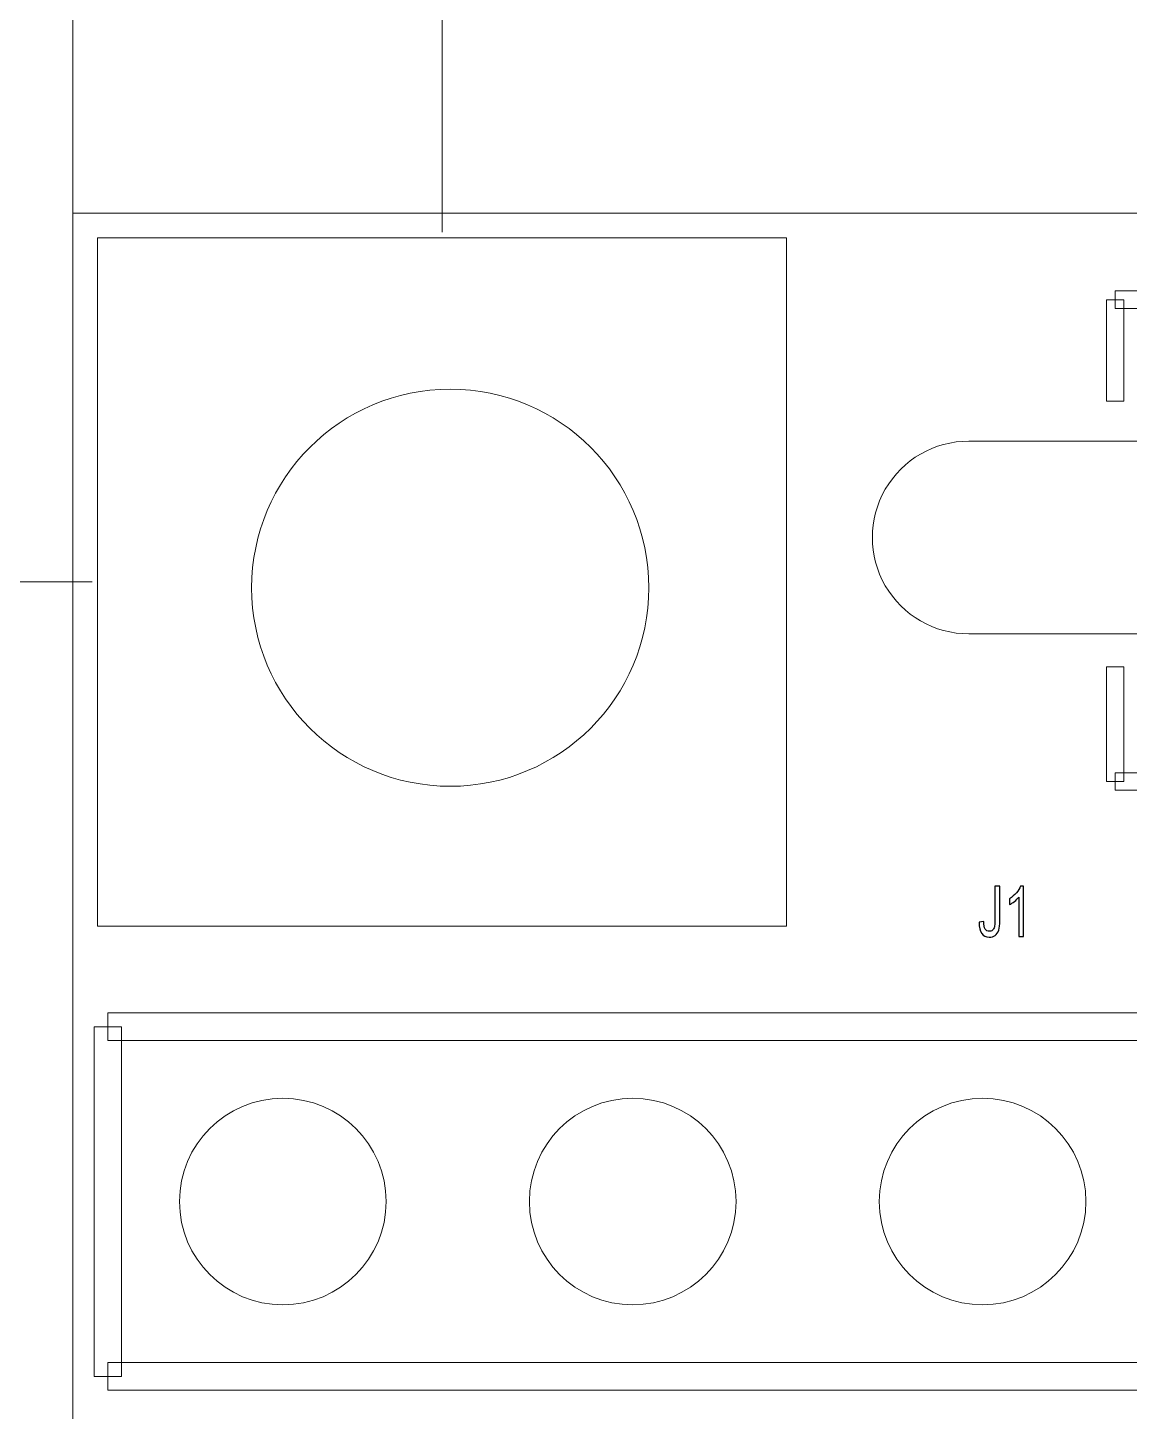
# Model space of a CAD drawing. Header units: millimetres. Extents: x -53.6 to 42.1, y -42.3 to 19.5.
# Drawn here: x -35.91 to -27.91, y -5.98 to 4.07 of the extents above; entities that cross this region are included whole.
import ezdxf

# ---------------------------------------------------------------- set-up
doc = ezdxf.new("R2010")
doc.units = ezdxf.units.MM
doc.header["$MEASUREMENT"] = 0
for name, color, linetype in [('BG_OUTLINE', 7, 'Continuous'), ('PG_SILKSCREEN_TOP', 7, 'Continuous'), ('PIN_TOP', 7, 'Continuous'), ('RD_SILKSCREEN_TOP', 7, 'Continuous')]:
    doc.layers.add(name, color=color, linetype=linetype)

msp = doc.modelspace()

# ---------------------------------------------------------------- linework, layer by layer
at = {"layer": 'BG_OUTLINE', "color": 250, "lineweight": 20}
msp.add_ellipse((-32.8402, 0.0053), major_axis=(0, 1.442), ratio=1, dxfattribs=at)
msp.add_ellipse((-32.8402, 0.0053), major_axis=(0, 1.442), ratio=1, dxfattribs=at)
for points in [[(-35.58, -5.1968), (-35.58, -5.1968), (-35.5801, 19.4636), (-35.5801, 19.4636)], [(-32.8999, 2.5877), (-32.8999, 2.5877), (-32.8982, 13.43), (-32.8982, 13.43)], [(-35.4403, 0.0477), (-35.4403, 0.0477), (-45.3928, 0.0477), (-45.3928, 0.0477)]]:
    msp.add_open_spline(points, degree=3, dxfattribs=at)
at = {"layer": 'BG_OUTLINE', "color": 3, "lineweight": 9}
msp.add_open_spline([(-35.58, -42.2737), (-35.58, -42.2737), (-35.58, 2.7261), (-35.58, 2.7261), (-35.58, 2.7261), (-35.58, 2.7261), (19.4199, 2.7261), (19.4199, 2.7261), (19.4199, 2.7261), (19.4199, 2.7261), (19.4199, -42.2737), (19.4199, -42.2737), (19.4199, -42.2737), (19.4199, -42.2737), (-35.58, -42.2737), (-35.58, -42.2737)], degree=3, knots=[0, 0, 0, 0, 0.25, 0.25, 0.25, 0.25, 0.5, 0.5, 0.5, 0.5, 0.75, 0.75, 0.75, 0.75, 1, 1, 1, 1], dxfattribs=at)
at = {"layer": 'PG_SILKSCREEN_TOP', "color": 6, "lineweight": 9}
for points in [[(-21.0131, 2.161), (-21.0131, 2.161), (-21.0131, 2.034), (-21.0131, 2.034), (-21.0131, 2.034), (-21.0131, 2.034), (-28.0131, 2.034), (-28.0131, 2.034), (-28.0131, 2.034), (-28.0131, 2.034), (-28.0131, 2.161), (-28.0131, 2.161), (-28.0131, 2.161), (-28.0131, 2.161), (-21.0131, 2.161), (-21.0131, 2.161)], [(-28.0766, 2.0975), (-28.0766, 2.0975), (-27.9496, 2.0975), (-27.9496, 2.0975), (-27.9496, 2.0975), (-27.9496, 2.0975), (-27.9496, 1.3609), (-27.9496, 1.3609), (-27.9496, 1.3609), (-27.9496, 1.3609), (-28.0766, 1.3609), (-28.0766, 1.3609), (-28.0766, 1.3609), (-28.0766, 1.3609), (-28.0766, 2.0975), (-28.0766, 2.0975)], [(-27.9496, -1.4027), (-27.9496, -1.4027), (-28.0766, -1.4027), (-28.0766, -1.4027), (-28.0766, -1.4027), (-28.0766, -1.4027), (-28.0766, -0.5695), (-28.0766, -0.5695), (-28.0766, -0.5695), (-28.0766, -0.5695), (-27.9496, -0.5695), (-27.9496, -0.5695), (-27.9496, -0.5695), (-27.9496, -0.5695), (-27.9496, -1.4027), (-27.9496, -1.4027)], [(-21.0131, -1.3392), (-21.0131, -1.3392), (-21.0131, -1.4662), (-21.0131, -1.4662), (-21.0131, -1.4662), (-21.0131, -1.4662), (-28.0131, -1.4662), (-28.0131, -1.4662), (-28.0131, -1.4662), (-28.0131, -1.4662), (-28.0131, -1.3392), (-28.0131, -1.3392), (-28.0131, -1.3392), (-28.0131, -1.3392), (-21.0131, -1.3392), (-21.0131, -1.3392)], [(-35.326, -3.283), (-35.326, -3.283), (-35.326, -3.0831), (-35.326, -3.0831), (-35.326, -3.0831), (-35.326, -3.0831), (-20.086, -3.0831), (-20.086, -3.0831), (-20.086, -3.0831), (-20.086, -3.0831), (-20.086, -3.283), (-20.086, -3.283), (-20.086, -3.283), (-20.086, -3.283), (-35.326, -3.283), (-35.326, -3.283)], [(-35.226, -5.7231), (-35.226, -5.7231), (-35.4259, -5.7231), (-35.4259, -5.7231), (-35.4259, -5.7231), (-35.4259, -5.7231), (-35.4259, -3.1831), (-35.4259, -3.1831), (-35.4259, -3.1831), (-35.4259, -3.1831), (-35.226, -3.1831), (-35.226, -3.1831), (-35.226, -3.1831), (-35.226, -3.1831), (-35.226, -5.7231), (-35.226, -5.7231)], [(-20.086, -5.6231), (-20.086, -5.6231), (-20.086, -5.823), (-20.086, -5.823), (-20.086, -5.823), (-20.086, -5.823), (-35.326, -5.823), (-35.326, -5.823), (-35.326, -5.823), (-35.326, -5.823), (-35.326, -5.6231), (-35.326, -5.6231), (-35.326, -5.6231), (-35.326, -5.6231), (-20.086, -5.6231), (-20.086, -5.6231)]]:
    msp.add_open_spline(points, degree=3, knots=[0, 0, 0, 0, 0.25, 0.25, 0.25, 0.25, 0.5, 0.5, 0.5, 0.5, 0.75, 0.75, 0.75, 0.75, 1, 1, 1, 1], dxfattribs=at)
at = {"layer": 'PIN_TOP', "lineweight": 9}
for points, knots in [([(-35.4003, -2.4522), (-35.4003, -2.4522), (-35.4003, 2.5477), (-35.4003, 2.5477), (-35.4003, 2.5477), (-35.4003, 2.5477), (-30.4003, 2.5477), (-30.4003, 2.5477), (-30.4003, 2.5477), (-30.4003, 2.5477), (-30.4003, -2.4522), (-30.4003, -2.4522), (-30.4003, -2.4522), (-30.4003, -2.4522), (-35.4003, -2.4522), (-35.4003, -2.4522)], [0, 0, 0, 0, 0.25, 0.25, 0.25, 0.25, 0.5, 0.5, 0.5, 0.5, 0.75, 0.75, 0.75, 0.75, 1, 1, 1, 1]), ([(-29.0761, 1.0703), (-29.0761, 1.0703), (-26.9201, 1.0703), (-26.9201, 1.0703), (-26.9201, 1.0703), (-26.67, 1.0703), (-26.4389, 0.9369), (-26.3138, 0.7203), (-26.3138, 0.7203), (-26.1888, 0.5038), (-26.1888, 0.2369), (-26.3138, 0.0203), (-26.3138, 0.0203), (-26.4389, -0.1962), (-26.67, -0.3297), (-26.9201, -0.3297), (-26.9201, -0.3297), (-26.9201, -0.3297), (-29.0761, -0.3297), (-29.0761, -0.3297), (-29.0761, -0.3297), (-29.3261, -0.3297), (-29.5572, -0.1962), (-29.6823, 0.0203), (-29.6823, 0.0203), (-29.8073, 0.2369), (-29.8073, 0.5038), (-29.6823, 0.7203), (-29.6823, 0.7203), (-29.5572, 0.9369), (-29.3261, 1.0703), (-29.0761, 1.0703)], [0, 0, 0, 0, 0.125, 0.125, 0.125, 0.125, 0.25, 0.25, 0.25, 0.25, 0.375, 0.375, 0.375, 0.375, 0.5, 0.5, 0.5, 0.5, 0.625, 0.625, 0.625, 0.625, 0.75, 0.75, 0.75, 0.75, 0.875, 0.875, 0.875, 0.875, 1, 1, 1, 1]), ([(-33.3059, -4.4531), (-33.3059, -4.0388), (-33.6417, -3.703), (-34.0559, -3.703), (-34.0559, -3.703), (-34.4702, -3.703), (-34.806, -4.0388), (-34.806, -4.453), (-34.806, -4.453), (-34.806, -4.8673), (-34.4702, -5.2031), (-34.056, -5.2031), (-34.056, -5.2031), (-33.6417, -5.2031), (-33.3059, -4.8673), (-33.3059, -4.4531)], [0, 0, 0, 0, 0.25, 0.25, 0.25, 0.25, 0.5, 0.5, 0.5, 0.5, 0.75, 0.75, 0.75, 0.75, 1, 1, 1, 1]), ([(-30.7659, -4.4531), (-30.7659, -4.0388), (-31.1017, -3.703), (-31.5159, -3.703), (-31.5159, -3.703), (-31.9302, -3.703), (-32.266, -4.0388), (-32.266, -4.453), (-32.266, -4.453), (-32.266, -4.8673), (-31.9302, -5.2031), (-31.516, -5.2031), (-31.516, -5.2031), (-31.1017, -5.2031), (-30.7659, -4.8673), (-30.7659, -4.4531)], [0, 0, 0, 0, 0.25, 0.25, 0.25, 0.25, 0.5, 0.5, 0.5, 0.5, 0.75, 0.75, 0.75, 0.75, 1, 1, 1, 1]), ([(-28.2259, -4.4531), (-28.2259, -4.0388), (-28.5617, -3.703), (-28.9759, -3.703), (-28.9759, -3.703), (-29.3902, -3.703), (-29.726, -4.0388), (-29.726, -4.453), (-29.726, -4.453), (-29.726, -4.8673), (-29.3902, -5.2031), (-28.976, -5.2031), (-28.976, -5.2031), (-28.5617, -5.2031), (-28.2259, -4.8673), (-28.2259, -4.4531)], [0, 0, 0, 0, 0.25, 0.25, 0.25, 0.25, 0.5, 0.5, 0.5, 0.5, 0.75, 0.75, 0.75, 0.75, 1, 1, 1, 1])]:
    msp.add_open_spline(points, degree=3, knots=knots, dxfattribs=at)
at = {"layer": 'RD_SILKSCREEN_TOP', "color": 8}
for points, knots in [([(-29.0006, -2.4238), (-29.0006, -2.4238), (-28.968, -2.4179), (-28.968, -2.4179), (-28.968, -2.4179), (-28.9672, -2.4456), (-28.9633, -2.4647), (-28.9563, -2.4749), (-28.9563, -2.4749), (-28.9494, -2.4852), (-28.9398, -2.4903), (-28.9275, -2.4903), (-28.9275, -2.4903), (-28.9184, -2.4903), (-28.9106, -2.4875), (-28.9041, -2.482), (-28.9041, -2.482), (-28.8975, -2.4765), (-28.893, -2.4689), (-28.8905, -2.4594), (-28.8905, -2.4594), (-28.888, -2.4499), (-28.8867, -2.4347), (-28.8867, -2.4139), (-28.8867, -2.4139), (-28.8867, -2.4139), (-28.8867, -2.1634), (-28.8867, -2.1634), (-28.8867, -2.1634), (-28.8867, -2.1634), (-28.8507, -2.1634), (-28.8507, -2.1634), (-28.8507, -2.1634), (-28.8507, -2.1634), (-28.8507, -2.4112), (-28.8507, -2.4112), (-28.8507, -2.4112), (-28.8507, -2.4416), (-28.8534, -2.4652), (-28.859, -2.4819), (-28.859, -2.4819), (-28.8644, -2.4986), (-28.8732, -2.5113), (-28.8852, -2.5201), (-28.8852, -2.5201), (-28.8972, -2.5288), (-28.9112, -2.5332), (-28.9273, -2.5332), (-28.9273, -2.5332), (-28.9513, -2.5332), (-28.9696, -2.524), (-28.9824, -2.5057), (-28.9824, -2.5057), (-28.995, -2.4873), (-29.0011, -2.46), (-29.0006, -2.4238)], [0, 0, 0, 0, 0.0714286, 0.0714286, 0.0714286, 0.0714286, 0.1428571, 0.1428571, 0.1428571, 0.1428571, 0.2142857, 0.2142857, 0.2142857, 0.2142857, 0.2857143, 0.2857143, 0.2857143, 0.2857143, 0.3571429, 0.3571429, 0.3571429, 0.3571429, 0.4285714, 0.4285714, 0.4285714, 0.4285714, 0.5, 0.5, 0.5, 0.5, 0.5714286, 0.5714286, 0.5714286, 0.5714286, 0.6428571, 0.6428571, 0.6428571, 0.6428571, 0.7142857, 0.7142857, 0.7142857, 0.7142857, 0.7857143, 0.7857143, 0.7857143, 0.7857143, 0.8571429, 0.8571429, 0.8571429, 0.8571429, 0.9285714, 0.9285714, 0.9285714, 0.9285714, 1, 1, 1, 1]), ([(-28.6792, -2.527), (-28.6792, -2.527), (-28.7126, -2.527), (-28.7126, -2.527), (-28.7126, -2.527), (-28.7126, -2.527), (-28.7126, -2.2425), (-28.7126, -2.2425), (-28.7126, -2.2425), (-28.7207, -2.2528), (-28.7312, -2.263), (-28.7443, -2.2733), (-28.7443, -2.2733), (-28.7575, -2.2835), (-28.7692, -2.2912), (-28.7796, -2.2963), (-28.7796, -2.2963), (-28.7796, -2.2963), (-28.7796, -2.2532), (-28.7796, -2.2532), (-28.7796, -2.2532), (-28.7609, -2.2414), (-28.7445, -2.2272), (-28.7305, -2.2105), (-28.7305, -2.2105), (-28.7166, -2.1938), (-28.7066, -2.1776), (-28.7007, -2.1618), (-28.7007, -2.1618), (-28.7007, -2.1618), (-28.6792, -2.1618), (-28.6792, -2.1618), (-28.6792, -2.1618), (-28.6792, -2.1618), (-28.6792, -2.527), (-28.6792, -2.527)], [0, 0, 0, 0, 0.1111111, 0.1111111, 0.1111111, 0.1111111, 0.2222222, 0.2222222, 0.2222222, 0.2222222, 0.3333333, 0.3333333, 0.3333333, 0.3333333, 0.4444444, 0.4444444, 0.4444444, 0.4444444, 0.5555556, 0.5555556, 0.5555556, 0.5555556, 0.6666667, 0.6666667, 0.6666667, 0.6666667, 0.7777778, 0.7777778, 0.7777778, 0.7777778, 0.8888889, 0.8888889, 0.8888889, 0.8888889, 1, 1, 1, 1])]:
    msp.add_open_spline(points, degree=3, knots=knots, dxfattribs=at)

doc.saveas('drawing.dxf')
